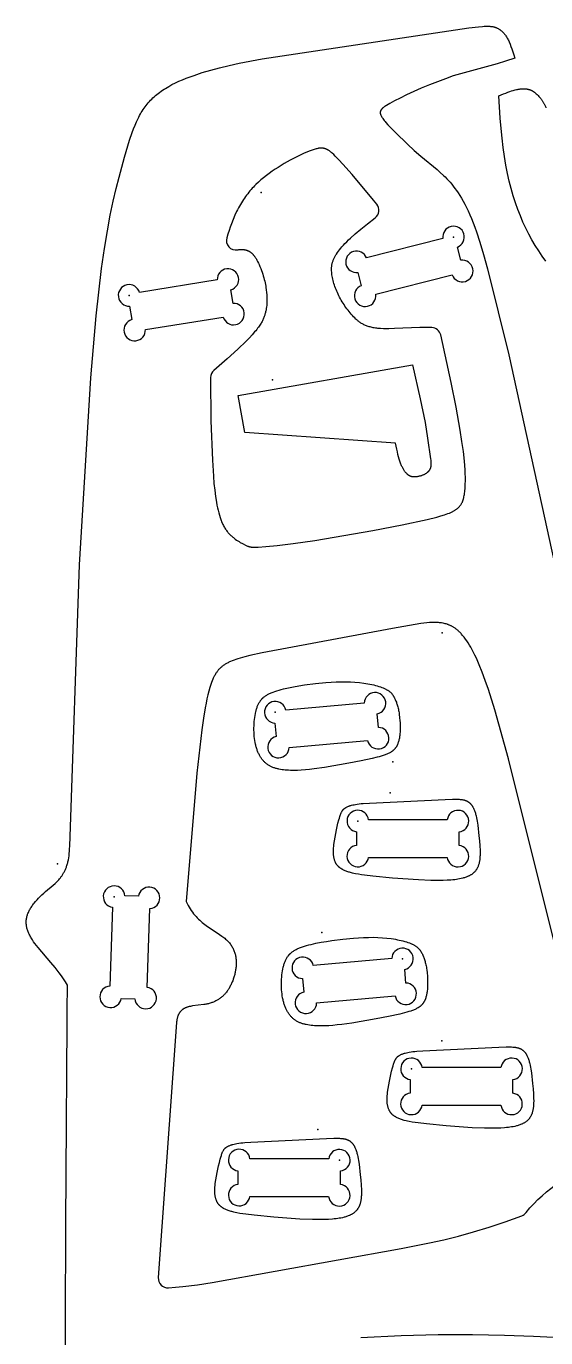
# Model space of a CAD drawing. Extents: x 1.1 to 47.1, y 0.9 to 47.1.
# Drawn here: x 1.21 to 11.59, y 20.75 to 46.93 of the extents above; entities that cross this region are included whole.
import ezdxf

# ---------------------------------------------------------------- set-up
doc = ezdxf.new("R2010")
doc.units = 0
doc.layers.add('DEFAULT', color=7, linetype='CONTINUOUS')
doc.layers.add('LAYER_05', color=7, linetype='CONTINUOUS')

msp = doc.modelspace()

# ---------------------------------------------------------------- linework, layer by layer
at = {"layer": 'DEFAULT'}
for points in [[(2.024, 11.752, -0.004411), (2.037, 27.786), (1.996, 27.852), (1.954, 27.915), (1.913, 27.975), (1.871, 28.033), (1.829, 28.088), (1.787, 28.141), (1.705, 28.24), (1.447, 28.541), (1.416, 28.58), (1.387, 28.618), (1.36, 28.656), (1.335, 28.693), (1.323, 28.712), (1.312, 28.73), (1.302, 28.748), (1.292, 28.767), (1.282, 28.785), (1.273, 28.803), (1.265, 28.821), (1.257, 28.838), (1.25, 28.856), (1.243, 28.874), (1.237, 28.892), (1.232, 28.909), (1.227, 28.927), (1.223, 28.944), (1.22, 28.962), (1.218, 28.971), (1.217, 28.979), (1.216, 28.988), (1.215, 28.997), (1.214, 29.005), (1.213, 29.014), (1.213, 29.023), (1.212, 29.031), (1.212, 29.04), (1.212, 29.049), (1.212, 29.057), (1.212, 29.066), (1.213, 29.074), (1.213, 29.083), (1.214, 29.092), (1.215, 29.1), (1.216, 29.109), (1.218, 29.118), (1.219, 29.126), (1.221, 29.135), (1.223, 29.143), (1.225, 29.152), (1.227, 29.161), (1.229, 29.169), (1.232, 29.178), (1.234, 29.187), (1.24, 29.204), (1.247, 29.221), (1.254, 29.238), (1.262, 29.256), (1.27, 29.273), (1.279, 29.29), (1.289, 29.307), (1.299, 29.324), (1.309, 29.341), (1.321, 29.359), (1.332, 29.376), (1.345, 29.393), (1.357, 29.41), (1.371, 29.426), (1.399, 29.46), (1.428, 29.494), (1.459, 29.527), (1.492, 29.56), (1.525, 29.592), (1.561, 29.625), (1.597, 29.657), (1.749, 29.783), (1.787, 29.817), (1.806, 29.834), (1.824, 29.853), (1.842, 29.871), (1.86, 29.891), (1.878, 29.911), (1.895, 29.933), (1.904, 29.944), (1.912, 29.955), (1.92, 29.967), (1.928, 29.979), (1.936, 29.991), (1.944, 30.003), (1.952, 30.016), (1.959, 30.029), (1.967, 30.042), (1.974, 30.056), (1.981, 30.07), (1.988, 30.085), (1.994, 30.099), (2.001, 30.114), (2.007, 30.13), (2.013, 30.146), (2.019, 30.162), (2.024, 30.179), (2.03, 30.196), (2.035, 30.214), (2.04, 30.232), (2.044, 30.25), (2.049, 30.269), (2.053, 30.289), (2.06, 30.329), (2.067, 30.371), (2.072, 30.416), (2.076, 30.462), (2.079, 30.511), (2.081, 30.562), (2.277, 36.178), (2.502, 39.914), (2.609, 41.15), (2.718, 42.098), (2.775, 42.494), (2.833, 42.847), (2.891, 43.162), (2.95, 43.444), (3.008, 43.695), (3.065, 43.922), (3.175, 44.317), (3.277, 44.659), (3.329, 44.813), (3.356, 44.886), (3.384, 44.956), (3.413, 45.024), (3.444, 45.089), (3.46, 45.121), (3.476, 45.152), (3.493, 45.182), (3.51, 45.212), (3.528, 45.241), (3.546, 45.27), (3.565, 45.298), (3.585, 45.325), (3.605, 45.352), (3.626, 45.379), (3.648, 45.405), (3.67, 45.43), (3.693, 45.455), (3.717, 45.479), (3.741, 45.502), (3.767, 45.525), (3.793, 45.548), (3.819, 45.57), (3.847, 45.592), (3.875, 45.613), (3.903, 45.634), (3.933, 45.654), (3.963, 45.674), (3.993, 45.693), (4.025, 45.712), (4.057, 45.731), (4.122, 45.767), (4.19, 45.801), (4.261, 45.834), (4.333, 45.866), (4.408, 45.896), (4.484, 45.925), (4.563, 45.953), (4.725, 46.007), (4.895, 46.056), (5.074, 46.104), (5.264, 46.149), (5.467, 46.193), (5.923, 46.28), (9.783, 46.863), (10.047, 46.9), (10.244, 46.923), (10.323, 46.93), (10.359, 46.932), (10.393, 46.933), (10.424, 46.934), (10.439, 46.933), (10.453, 46.933), (10.467, 46.932), (10.48, 46.931), (10.493, 46.93), (10.506, 46.928), (10.518, 46.927), (10.53, 46.925), (10.542, 46.922), (10.553, 46.92), (10.564, 46.917), (10.574, 46.914), (10.585, 46.91), (10.595, 46.906), (10.605, 46.902), (10.615, 46.898), (10.625, 46.893), (10.634, 46.888), (10.644, 46.883), (10.653, 46.877), (10.662, 46.871), (10.672, 46.865), (10.681, 46.858), (10.69, 46.851), (10.699, 46.844), (10.708, 46.836), (10.717, 46.827), (10.727, 46.818), (10.736, 46.809), (10.745, 46.799), (10.754, 46.788), (10.763, 46.777), (10.772, 46.765), (10.781, 46.752), (10.79, 46.739), (10.799, 46.725), (10.808, 46.71), (10.817, 46.694), (10.827, 46.677), (10.836, 46.659), (10.845, 46.64), (10.854, 46.621), (10.872, 46.578), (10.891, 46.531), (10.909, 46.48), (10.928, 46.423), (10.947, 46.362), (10.966, 46.294), (10.781, 46.233), (10.612, 46.182), (10.027, 46.026), (9.885, 45.986), (9.738, 45.94), (9.583, 45.886), (9.422, 45.826), (9.261, 45.761), (9.101, 45.694), (8.805, 45.561), (8.676, 45.499), (8.565, 45.443), (8.475, 45.394), (8.437, 45.373), (8.404, 45.352), (8.389, 45.343), (8.375, 45.333), (8.362, 45.324), (8.351, 45.316), (8.34, 45.307), (8.335, 45.303), (8.33, 45.299), (8.326, 45.295), (8.322, 45.291), (8.318, 45.287), (8.314, 45.283), (8.31, 45.279), (8.307, 45.275), (8.304, 45.271), (8.301, 45.267), (8.298, 45.264), (8.296, 45.26), (8.295, 45.258), (8.293, 45.256), (8.292, 45.254), (8.291, 45.253), (8.29, 45.251), (8.289, 45.249), (8.289, 45.247), (8.288, 45.245), (8.287, 45.243), (8.286, 45.242), (8.285, 45.24), (8.285, 45.238), (8.284, 45.236), (8.284, 45.234), (8.283, 45.233), (8.283, 45.231), (8.282, 45.229), (8.282, 45.227), (8.282, 45.225), (8.281, 45.223), (8.281, 45.222), (8.281, 45.22), (8.281, 45.218), (8.28, 45.216), (8.28, 45.214), (8.28, 45.213), (8.28, 45.211), (8.28, 45.209), (8.28, 45.207), (8.28, 45.205), (8.281, 45.203), (8.281, 45.202), (8.281, 45.2), (8.281, 45.198), (8.281, 45.196), (8.282, 45.194), (8.282, 45.19), (8.283, 45.187), (8.284, 45.183), (8.285, 45.179), (8.287, 45.175), (8.288, 45.171), (8.29, 45.167), (8.291, 45.163), (8.293, 45.159), (8.295, 45.155), (8.299, 45.147), (8.303, 45.138), (8.308, 45.13), (8.313, 45.121), (8.318, 45.112), (8.324, 45.103), (8.331, 45.093), (8.345, 45.074), (8.36, 45.054), (8.377, 45.033), (8.395, 45.012), (8.435, 44.967), (8.48, 44.919), (8.583, 44.814), (8.825, 44.576), (8.957, 44.454), (9.09, 44.338), (9.415, 44.072), (9.48, 44.016), (9.544, 43.955), (9.577, 43.924), (9.609, 43.89), (9.642, 43.856), (9.675, 43.819), (9.707, 43.781), (9.74, 43.74), (9.773, 43.697), (9.806, 43.652), (9.839, 43.604), (9.872, 43.553), (9.905, 43.498), (9.938, 43.441), (9.971, 43.379), (10.004, 43.314), (10.037, 43.245), (10.07, 43.171), (10.103, 43.093), (10.136, 43.01), (10.168, 42.922), (10.201, 42.829), (10.269, 42.62), (10.341, 42.377), (10.42, 42.091), (10.85, 40.375), (16.364, 15.184)], [(11.986, 27.723), (10.84, 32.307), (10.567, 33.284), (10.439, 33.691), (10.377, 33.871), (10.317, 34.035), (10.258, 34.183), (10.229, 34.251), (10.2, 34.314), (10.171, 34.374), (10.143, 34.431), (10.116, 34.483), (10.088, 34.533), (10.061, 34.579), (10.035, 34.622), (10.008, 34.662), (9.982, 34.699), (9.957, 34.733), (9.931, 34.765), (9.919, 34.779), (9.906, 34.794), (9.894, 34.807), (9.882, 34.82), (9.87, 34.833), (9.858, 34.844), (9.846, 34.856), (9.834, 34.866), (9.822, 34.877), (9.81, 34.886), (9.799, 34.896), (9.787, 34.904), (9.776, 34.913), (9.764, 34.921), (9.753, 34.928), (9.742, 34.935), (9.731, 34.942), (9.72, 34.948), (9.709, 34.954), (9.698, 34.959), (9.687, 34.965), (9.677, 34.97), (9.666, 34.974), (9.656, 34.978), (9.645, 34.982), (9.635, 34.986), (9.625, 34.99), (9.615, 34.993), (9.595, 34.999), (9.575, 35.004), (9.556, 35.009), (9.537, 35.013), (9.501, 35.02), (9.483, 35.023), (9.465, 35.025), (9.446, 35.028), (9.428, 35.029), (9.41, 35.031), (9.391, 35.032), (9.371, 35.032), (9.351, 35.032), (9.33, 35.032), (9.309, 35.031), (9.262, 35.028), (9.211, 35.023), (9.154, 35.017), (9.091, 35.008), (8.525, 34.912), (5.921, 34.422), (5.68, 34.368), (5.577, 34.343), (5.483, 34.317), (5.44, 34.304), (5.399, 34.291), (5.361, 34.277), (5.324, 34.263), (5.29, 34.249), (5.273, 34.241), (5.257, 34.234), (5.241, 34.226), (5.226, 34.218), (5.211, 34.21), (5.197, 34.202), (5.183, 34.194), (5.169, 34.185), (5.156, 34.176), (5.144, 34.167), (5.131, 34.158), (5.119, 34.149), (5.108, 34.139), (5.096, 34.129), (5.085, 34.119), (5.075, 34.108), (5.064, 34.098), (5.054, 34.087), (5.044, 34.075), (5.035, 34.064), (5.026, 34.052), (5.017, 34.04), (5.008, 34.027), (4.999, 34.014), (4.991, 34.001), (4.983, 33.987), (4.975, 33.973), (4.967, 33.959), (4.96, 33.944), (4.953, 33.929), (4.945, 33.914), (4.938, 33.898), (4.925, 33.864), (4.911, 33.83), (4.898, 33.793), (4.878, 33.729), (4.858, 33.659), (4.839, 33.584), (4.82, 33.504), (4.802, 33.417), (4.785, 33.325), (4.75, 33.12), (4.717, 32.889), (4.618, 32.018), (4.403, 29.458), (4.423, 29.418), (4.443, 29.381), (4.464, 29.344), (4.485, 29.31), (4.508, 29.277), (4.53, 29.245), (4.554, 29.215), (4.578, 29.186), (4.602, 29.159), (4.627, 29.132), (4.652, 29.107), (4.677, 29.083), (4.703, 29.06), (4.728, 29.038), (4.754, 29.017), (4.78, 28.997), (4.831, 28.958), (4.883, 28.923), (5.074, 28.798), (5.117, 28.768), (5.137, 28.754), (5.157, 28.739), (5.175, 28.724), (5.193, 28.709), (5.21, 28.693), (5.226, 28.678), (5.241, 28.662), (5.255, 28.646), (5.269, 28.63), (5.282, 28.614), (5.294, 28.598), (5.306, 28.581), (5.316, 28.565), (5.326, 28.548), (5.336, 28.531), (5.345, 28.514), (5.353, 28.497), (5.36, 28.48), (5.367, 28.463), (5.373, 28.445), (5.378, 28.428), (5.383, 28.41), (5.388, 28.392), (5.392, 28.374), (5.395, 28.356), (5.398, 28.338), (5.4, 28.32), (5.402, 28.302), (5.403, 28.283), (5.404, 28.265), (5.405, 28.246), (5.405, 28.228), (5.404, 28.209), (5.403, 28.19), (5.402, 28.172), (5.401, 28.153), (5.399, 28.134), (5.396, 28.115), (5.393, 28.096), (5.39, 28.077), (5.387, 28.059), (5.383, 28.04), (5.379, 28.021), (5.375, 28.002), (5.37, 27.984), (5.365, 27.965), (5.359, 27.947), (5.353, 27.929), (5.347, 27.91), (5.341, 27.892), (5.334, 27.875), (5.327, 27.857), (5.32, 27.84), (5.312, 27.822), (5.304, 27.805), (5.296, 27.789), (5.287, 27.772), (5.279, 27.756), (5.27, 27.74), (5.261, 27.724), (5.251, 27.709), (5.241, 27.694), (5.231, 27.679), (5.221, 27.665), (5.211, 27.651), (5.2, 27.637), (5.189, 27.624), (5.178, 27.611), (5.166, 27.599), (5.155, 27.587), (5.143, 27.575), (5.131, 27.564), (5.119, 27.553), (5.106, 27.543), (5.093, 27.533), (5.08, 27.523), (5.067, 27.514), (5.053, 27.505), (5.039, 27.496), (5.025, 27.488), (5.011, 27.48), (4.996, 27.472), (4.981, 27.465), (4.966, 27.458), (4.95, 27.451), (4.934, 27.445), (4.918, 27.439), (4.902, 27.433), (4.885, 27.428), (4.868, 27.423), (4.851, 27.418), (4.833, 27.414), (4.815, 27.41), (4.797, 27.406), (4.778, 27.402), (4.759, 27.399), (4.534, 27.373), (4.514, 27.369), (4.493, 27.365), (4.473, 27.361), (4.463, 27.359), (4.453, 27.356), (4.444, 27.353), (4.434, 27.35), (4.424, 27.347), (4.415, 27.344), (4.406, 27.341), (4.397, 27.337), (4.388, 27.333), (4.379, 27.329), (4.37, 27.324), (4.361, 27.319), (4.353, 27.314), (4.345, 27.309), (4.341, 27.306), (4.337, 27.304), (4.333, 27.301), (4.329, 27.298), (4.325, 27.295), (4.321, 27.291), (4.317, 27.288), (4.313, 27.285), (4.31, 27.282), (4.306, 27.278), (4.303, 27.275), (4.299, 27.271), (4.296, 27.267), (4.292, 27.264), (4.289, 27.26), (4.286, 27.256), (4.282, 27.252), (4.279, 27.248), (4.276, 27.243), (4.273, 27.239), (4.27, 27.234), (4.267, 27.23), (4.264, 27.225), (4.261, 27.221), (4.259, 27.216), (4.256, 27.211), (4.253, 27.206), (4.251, 27.201), (4.248, 27.195), (4.246, 27.19), (4.244, 27.185), (4.241, 27.179), (4.239, 27.173), (4.237, 27.168), (4.233, 27.156), (4.23, 27.143), (4.226, 27.131), (4.223, 27.117), (4.22, 27.104), (4.218, 27.089), (4.216, 27.075), (4.214, 27.059), (4.213, 27.043), (3.849, 21.948, 0.453979), (4.05, 21.745), (4.194, 21.756), (4.339, 21.769), (4.63, 21.805), (4.922, 21.85), (8.698, 22.532), (9.263, 22.642), (9.551, 22.706), (9.844, 22.778), (10.145, 22.86), (10.455, 22.954), (10.775, 23.062), (11.108, 23.184, 0.147602), (11.195, 23.252, -0.144918), (12.695, 24.262, 0.388986)]]:
    msp.add_lwpolyline(points, format="xyb", dxfattribs=at)
for points in [[(11.59, 42.241), (11.516, 42.344), (11.445, 42.449), (11.376, 42.558), (11.31, 42.67), (11.247, 42.785), (11.188, 42.903), (11.131, 43.023), (11.078, 43.148), (11.028, 43.276), (10.981, 43.409), (10.937, 43.547), (10.896, 43.691), (10.858, 43.84), (10.823, 43.996), (10.791, 44.16), (10.763, 44.33), (10.737, 44.509), (10.714, 44.696), (10.694, 44.893), (10.676, 45.099), (10.65, 45.542), (10.697, 45.563), (10.742, 45.583), (10.785, 45.6), (10.826, 45.616), (10.865, 45.63), (10.902, 45.642), (10.938, 45.652), (10.972, 45.661), (11.004, 45.669), (11.019, 45.672), (11.034, 45.675), (11.048, 45.677), (11.063, 45.679), (11.077, 45.681), (11.09, 45.682), (11.103, 45.684), (11.116, 45.684), (11.128, 45.685), (11.14, 45.685), (11.152, 45.685), (11.163, 45.685), (11.175, 45.684), (11.185, 45.683), (11.196, 45.682), (11.206, 45.681), (11.216, 45.679), (11.226, 45.678), (11.235, 45.676), (11.244, 45.673), (11.253, 45.671), (11.261, 45.668), (11.27, 45.665), (11.278, 45.662), (11.286, 45.659), (11.294, 45.656), (11.301, 45.652), (11.308, 45.649), (11.315, 45.645), (11.322, 45.641), (11.329, 45.637), (11.335, 45.633), (11.342, 45.629), (11.348, 45.624), (11.354, 45.62), (11.36, 45.616), (11.366, 45.611), (11.371, 45.606), (11.382, 45.597), (11.393, 45.587), (11.413, 45.568), (11.432, 45.549), (11.45, 45.529), (11.468, 45.51), (11.484, 45.49), (11.492, 45.48), (11.5, 45.47), (11.507, 45.459), (11.514, 45.449), (11.522, 45.438), (11.529, 45.427), (11.535, 45.416), (11.542, 45.405), (11.549, 45.393), (11.555, 45.381), (11.561, 45.369), (11.567, 45.356), (11.573, 45.343), (11.578, 45.33), (11.584, 45.316), (11.589, 45.302)], [(13.189, 20.677), (11.338, 20.771), (10.759, 20.794), (10.121, 20.808), (9.436, 20.806), (8.697, 20.785), (7.891, 20.745)]]:
    msp.add_lwpolyline(points, dxfattribs=at)
for points in [[(8.213, 43.379), (8.145, 43.463), (7.717, 43.976), (7.535, 44.182), (7.455, 44.267), (7.383, 44.34), (7.351, 44.371), (7.32, 44.398), (7.306, 44.411), (7.292, 44.422), (7.278, 44.433), (7.265, 44.443), (7.251, 44.452), (7.245, 44.457), (7.238, 44.461), (7.232, 44.464), (7.225, 44.468), (7.219, 44.472), (7.212, 44.475), (7.206, 44.478), (7.199, 44.481), (7.193, 44.483), (7.187, 44.486), (7.18, 44.488), (7.174, 44.49), (7.167, 44.492), (7.161, 44.494), (7.154, 44.495), (7.148, 44.496), (7.141, 44.498), (7.134, 44.499), (7.128, 44.499), (7.121, 44.5), (7.114, 44.5), (7.107, 44.5), (7.1, 44.5), (7.093, 44.5), (7.086, 44.5), (7.079, 44.499), (7.071, 44.499), (7.064, 44.498), (7.056, 44.497), (7.048, 44.496), (7.04, 44.494), (7.032, 44.493), (7.016, 44.489), (6.999, 44.485), (6.982, 44.48), (6.963, 44.474), (6.944, 44.468), (6.904, 44.454), (6.86, 44.437), (6.813, 44.417), (6.763, 44.396), (6.711, 44.372), (6.6, 44.319), (6.484, 44.258), (6.363, 44.19), (6.303, 44.153), (6.242, 44.116), (6.182, 44.077), (6.123, 44.037), (6.064, 43.995), (6.008, 43.953), (5.952, 43.91), (5.899, 43.866), (5.847, 43.82), (5.797, 43.772), (5.772, 43.748), (5.748, 43.723), (5.725, 43.698), (5.701, 43.672), (5.678, 43.645), (5.656, 43.618), (5.634, 43.59), (5.612, 43.562), (5.59, 43.533), (5.569, 43.503), (5.548, 43.472), (5.528, 43.441), (5.508, 43.409), (5.488, 43.376), (5.469, 43.342), (5.45, 43.307), (5.431, 43.271), (5.413, 43.234), (5.377, 43.158), (5.342, 43.077), (5.309, 42.991), (5.284, 42.925), (5.261, 42.856), (5.238, 42.784), (5.216, 42.71, 0.557189), (5.432, 42.47), (5.444, 42.472), (5.456, 42.474), (5.467, 42.475), (5.478, 42.476), (5.489, 42.477), (5.5, 42.477), (5.511, 42.478), (5.521, 42.477), (5.531, 42.477), (5.541, 42.476), (5.551, 42.475), (5.561, 42.474), (5.57, 42.472), (5.579, 42.471), (5.588, 42.469), (5.597, 42.466), (5.606, 42.464), (5.614, 42.461), (5.623, 42.458), (5.631, 42.455), (5.639, 42.451), (5.647, 42.448), (5.654, 42.444), (5.662, 42.44), (5.669, 42.435), (5.676, 42.431), (5.683, 42.426), (5.69, 42.421), (5.697, 42.416), (5.703, 42.411), (5.71, 42.406), (5.716, 42.4), (5.722, 42.395), (5.728, 42.389), (5.734, 42.383), (5.74, 42.377), (5.746, 42.371), (5.751, 42.364), (5.757, 42.358), (5.762, 42.351), (5.767, 42.345), (5.772, 42.338), (5.782, 42.324), (5.791, 42.31), (5.8, 42.296), (5.809, 42.281), (5.817, 42.266), (5.825, 42.251), (5.833, 42.236), (5.848, 42.205), (5.861, 42.175), (5.878, 42.135), (5.894, 42.096), (5.909, 42.058), (5.922, 42.021), (5.935, 41.984), (5.946, 41.948), (5.956, 41.912), (5.965, 41.877), (5.974, 41.842), (5.981, 41.808), (5.988, 41.774), (5.994, 41.741), (5.999, 41.708), (6.004, 41.676), (6.011, 41.611), (6.014, 41.579), (6.016, 41.548), (6.018, 41.516), (6.019, 41.484), (6.019, 41.453), (6.018, 41.422), (6.017, 41.39), (6.014, 41.359), (6.01, 41.328), (6.006, 41.296), (6.003, 41.28), (6, 41.264), (5.996, 41.248), (5.992, 41.232), (5.988, 41.216), (5.984, 41.2), (5.979, 41.184), (5.974, 41.168), (5.969, 41.152), (5.963, 41.136), (5.957, 41.119), (5.95, 41.103), (5.944, 41.087), (5.936, 41.07), (5.929, 41.054), (5.92, 41.037), (5.911, 41.02), (5.9, 41.002), (5.889, 40.983), (5.877, 40.964), (5.863, 40.944), (5.848, 40.924), (5.832, 40.902), (5.814, 40.879), (5.794, 40.855), (5.773, 40.83), (5.724, 40.775), (5.667, 40.714), (5.601, 40.647), (5.437, 40.489), (5.226, 40.296), (4.96, 40.062, 0.214776), (4.894, 39.92), (4.901, 39.054), (4.928, 38.268), (4.948, 37.95), (4.961, 37.807), (4.975, 37.673), (4.992, 37.547), (5.01, 37.43), (5.02, 37.374), (5.031, 37.32), (5.042, 37.269), (5.055, 37.219), (5.068, 37.172), (5.082, 37.126), (5.09, 37.104), (5.097, 37.083), (5.105, 37.062), (5.114, 37.041), (5.122, 37.021), (5.131, 37.001), (5.14, 36.982), (5.149, 36.964), (5.159, 36.946), (5.169, 36.928), (5.179, 36.911), (5.19, 36.895), (5.201, 36.879), (5.212, 36.863), (5.223, 36.848), (5.235, 36.834), (5.247, 36.82), (5.259, 36.806), (5.272, 36.793), (5.284, 36.78), (5.297, 36.768), (5.31, 36.756), (5.323, 36.744), (5.336, 36.733), (5.349, 36.723), (5.361, 36.712), (5.387, 36.693), (5.413, 36.675), (5.438, 36.658), (5.463, 36.643), (5.487, 36.629), (5.531, 36.605), (5.601, 36.568), (5.616, 36.562), (5.629, 36.556), (5.635, 36.553), (5.642, 36.55), (5.648, 36.548), (5.655, 36.546), (5.661, 36.544), (5.667, 36.542), (5.674, 36.541), (5.681, 36.539), (5.688, 36.538), (5.695, 36.537), (5.702, 36.536), (5.71, 36.535), (5.718, 36.535), (5.727, 36.534), (5.745, 36.534), (5.766, 36.534), (5.789, 36.534), (5.843, 36.536), (5.995, 36.546), (6.221, 36.567), (6.541, 36.606), (6.973, 36.668), (8.13, 36.864), (8.72, 36.977), (9.217, 37.084), (9.41, 37.132), (9.493, 37.156), (9.566, 37.179), (9.6, 37.19), (9.631, 37.202), (9.661, 37.214), (9.689, 37.226), (9.715, 37.238), (9.727, 37.244), (9.739, 37.25), (9.751, 37.257), (9.762, 37.263), (9.772, 37.27), (9.783, 37.276), (9.793, 37.283), (9.802, 37.289), (9.811, 37.296), (9.82, 37.303), (9.829, 37.31), (9.837, 37.318), (9.845, 37.325), (9.852, 37.332), (9.859, 37.34), (9.866, 37.348), (9.873, 37.355), (9.879, 37.363), (9.885, 37.372), (9.891, 37.38), (9.896, 37.388), (9.901, 37.397), (9.906, 37.406), (9.911, 37.415), (9.916, 37.424), (9.92, 37.433), (9.924, 37.443), (9.928, 37.452), (9.932, 37.462), (9.935, 37.473), (9.938, 37.483), (9.942, 37.493), (9.945, 37.504), (9.947, 37.515), (9.953, 37.538), (9.957, 37.562), (9.962, 37.586), (9.966, 37.612), (9.969, 37.639), (9.972, 37.667), (9.974, 37.695), (9.977, 37.725), (9.979, 37.788), (9.981, 37.855), (9.98, 37.926), (9.978, 38.001), (9.973, 38.08), (9.96, 38.251), (9.94, 38.44), (9.912, 38.645), (9.878, 38.868), (9.796, 39.328), (9.699, 39.819), (9.488, 40.771, 0.332634), (9.313, 40.917), (9.255, 40.919), (9.196, 40.921), (9.071, 40.919), (8.566, 40.896), (8.45, 40.893), (8.396, 40.893), (8.344, 40.893), (8.287, 40.896), (8.261, 40.898), (8.235, 40.9), (8.21, 40.903), (8.186, 40.906), (8.162, 40.91), (8.14, 40.914), (8.118, 40.919), (8.097, 40.923), (8.077, 40.929), (8.058, 40.934), (8.039, 40.94), (8.021, 40.946), (8.003, 40.953), (7.986, 40.96), (7.97, 40.967), (7.954, 40.975), (7.939, 40.983), (7.924, 40.991), (7.909, 40.999), (7.895, 41.008), (7.882, 41.017), (7.868, 41.027), (7.855, 41.036), (7.842, 41.046), (7.83, 41.056), (7.818, 41.067), (7.806, 41.078), (7.794, 41.088), (7.77, 41.111), (7.747, 41.134), (7.724, 41.158), (7.702, 41.183), (7.68, 41.209), (7.658, 41.235), (7.637, 41.262), (7.616, 41.289), (7.596, 41.317), (7.576, 41.346), (7.557, 41.375), (7.538, 41.404), (7.52, 41.433), (7.502, 41.463), (7.486, 41.493), (7.469, 41.524), (7.454, 41.554), (7.439, 41.584), (7.425, 41.615), (7.412, 41.645), (7.399, 41.676), (7.387, 41.706), (7.376, 41.737), (7.366, 41.767), (7.356, 41.797), (7.348, 41.826), (7.34, 41.856), (7.333, 41.885), (7.327, 41.914), (7.321, 41.942), (7.317, 41.97), (7.313, 41.997), (7.311, 42.024), (7.309, 42.05), (7.308, 42.063), (7.308, 42.076), (7.308, 42.088), (7.309, 42.101), (7.309, 42.113), (7.31, 42.126), (7.311, 42.138), (7.313, 42.151), (7.315, 42.163), (7.317, 42.176), (7.319, 42.188), (7.322, 42.201), (7.326, 42.213), (7.329, 42.226), (7.333, 42.238), (7.338, 42.251), (7.343, 42.264), (7.348, 42.276), (7.353, 42.289), (7.36, 42.303), (7.366, 42.316), (7.373, 42.329), (7.381, 42.343), (7.389, 42.356), (7.397, 42.37), (7.406, 42.384), (7.425, 42.413), (7.447, 42.443), (7.468, 42.471), (7.492, 42.5), (7.517, 42.53), (7.545, 42.562), (7.576, 42.595), (7.611, 42.63), (7.648, 42.666), (7.689, 42.705), (7.783, 42.789), (7.895, 42.884), (8.027, 42.99), (8.18, 43.109, 0.422005)], [(8.007, 42.307, 2.065038), (7.835, 42.017), (7.903, 41.753, 2.065038), (8.193, 41.581), (9.717, 41.969, 2.065038), (9.889, 42.26), (9.822, 42.524, 2.065038), (9.531, 42.696)], [(3.473, 41.618, 2.065038), (3.275, 41.344), (3.319, 41.075, 2.065038), (3.592, 40.877), (5.145, 41.128, 2.065038), (5.343, 41.401), (5.299, 41.671, 2.065038), (5.026, 41.868)], [(6.396, 33.281, 2.065038), (6.179, 33.022), (6.204, 32.75, 2.065038), (6.462, 32.534), (8.029, 32.674, 2.065038), (8.245, 32.933), (8.221, 33.205, 2.065038), (7.962, 33.421)], [(8.046, 31.09, 2.065038), (7.807, 30.852), (7.807, 30.579, 2.065038), (8.045, 30.34), (9.618, 30.339, 2.065038), (9.857, 30.577), (9.857, 30.85, 2.065038), (9.619, 31.089)], [(2.879, 27.77, 2.065038), (3.109, 27.523), (3.382, 27.514, 2.065038), (3.629, 27.744), (3.683, 29.316, 2.065038), (3.453, 29.562), (3.18, 29.572, 2.065038), (2.933, 29.342)], [(6.944, 28.179, 2.065038), (6.728, 27.92), (6.752, 27.649, 2.065038), (7.011, 27.432), (8.577, 27.572, 2.065038), (8.794, 27.831), (8.769, 28.103, 2.065038), (8.511, 28.319)], [(9.117, 26.143, 2.065038), (8.879, 25.905), (8.878, 25.632, 2.065038), (9.117, 25.393), (10.69, 25.392, 2.065038), (10.928, 25.63), (10.929, 25.903, 2.065038), (10.69, 26.142)], [(5.678, 24.32, 2.065038), (5.439, 24.081), (5.439, 23.809, 2.065038), (5.677, 23.57), (7.25, 23.569, 2.065038), (7.489, 23.807), (7.489, 24.08, 2.065038), (7.251, 24.319)]]:
    msp.add_lwpolyline(points, format="xyb", close=True, dxfattribs=at)
for points in [[(8.927, 40.176), (9.081, 39.493), (9.175, 39.023), (9.227, 38.71), (9.285, 38.295), (9.288, 38.269), (9.29, 38.244), (9.292, 38.222), (9.292, 38.212), (9.293, 38.201), (9.293, 38.192), (9.292, 38.182), (9.292, 38.173), (9.291, 38.164), (9.291, 38.156), (9.29, 38.148), (9.289, 38.143), (9.288, 38.139), (9.287, 38.136), (9.287, 38.132), (9.286, 38.128), (9.285, 38.124), (9.284, 38.12), (9.283, 38.117), (9.281, 38.113), (9.28, 38.109), (9.279, 38.106), (9.278, 38.102), (9.276, 38.099), (9.275, 38.095), (9.273, 38.092), (9.271, 38.088), (9.27, 38.085), (9.268, 38.081), (9.266, 38.078), (9.264, 38.075), (9.262, 38.071), (9.26, 38.068), (9.258, 38.065), (9.255, 38.061), (9.253, 38.058), (9.251, 38.055), (9.248, 38.052), (9.246, 38.049), (9.243, 38.046), (9.24, 38.043), (9.238, 38.04), (9.235, 38.037), (9.232, 38.034), (9.229, 38.031), (9.226, 38.028), (9.223, 38.025), (9.219, 38.022), (9.216, 38.02), (9.209, 38.014), (9.202, 38.009), (9.195, 38.004), (9.187, 37.999), (9.179, 37.994), (9.17, 37.989), (9.162, 37.984), (9.153, 37.98), (9.143, 37.976), (9.134, 37.971), (9.124, 37.967), (9.113, 37.964), (9.103, 37.96), (9.092, 37.957), (9.081, 37.953), (9.069, 37.95), (9.057, 37.947), (9.045, 37.944), (9.032, 37.942), (9.019, 37.939), (9.006, 37.937), (9, 37.936), (8.993, 37.935), (8.986, 37.935), (8.979, 37.934), (8.972, 37.934), (8.965, 37.934), (8.958, 37.934), (8.951, 37.934), (8.944, 37.934), (8.937, 37.935), (8.933, 37.935), (8.929, 37.936), (8.926, 37.936), (8.922, 37.937), (8.918, 37.938), (8.915, 37.939), (8.911, 37.939), (8.907, 37.94), (8.904, 37.941), (8.9, 37.943), (8.896, 37.944), (8.893, 37.945), (8.889, 37.946), (8.885, 37.948), (8.881, 37.949), (8.878, 37.951), (8.874, 37.953), (8.87, 37.955), (8.867, 37.956), (8.863, 37.958), (8.859, 37.961), (8.855, 37.963), (8.852, 37.965), (8.848, 37.968), (8.844, 37.97), (8.84, 37.973), (8.837, 37.976), (8.833, 37.978), (8.829, 37.981), (8.825, 37.985), (8.822, 37.988), (8.818, 37.991), (8.814, 37.995), (8.81, 37.998), (8.807, 38.002), (8.803, 38.006), (8.795, 38.014), (8.788, 38.023), (8.781, 38.032), (8.773, 38.042), (8.766, 38.052), (8.758, 38.063), (8.751, 38.075), (8.744, 38.087), (8.737, 38.1), (8.729, 38.114), (8.722, 38.128), (8.715, 38.143), (8.708, 38.158), (8.701, 38.175), (8.694, 38.192), (8.687, 38.21), (8.674, 38.248), (8.66, 38.289), (8.647, 38.334), (8.634, 38.382), (8.622, 38.433), (8.61, 38.489), (8.598, 38.548), (8.587, 38.611), (5.575, 38.825), (5.445, 39.563)], [(7.776, 33.837), (7.865, 33.829), (7.952, 33.818), (7.993, 33.812), (8.034, 33.805), (8.074, 33.798), (8.113, 33.79), (8.15, 33.782), (8.186, 33.773), (8.22, 33.763), (8.253, 33.754), (8.284, 33.744), (8.314, 33.733), (8.342, 33.722), (8.355, 33.716), (8.367, 33.711), (8.379, 33.705), (8.391, 33.699), (8.402, 33.693), (8.413, 33.687), (8.423, 33.681), (8.433, 33.675), (8.442, 33.669), (8.451, 33.663), (8.459, 33.656), (8.468, 33.65), (8.475, 33.643), (8.483, 33.637), (8.49, 33.63), (8.497, 33.623), (8.503, 33.617), (8.509, 33.61), (8.515, 33.603), (8.521, 33.596), (8.526, 33.589), (8.532, 33.581), (8.537, 33.574), (8.541, 33.567), (8.546, 33.559), (8.55, 33.552), (8.555, 33.544), (8.559, 33.537), (8.567, 33.521), (8.574, 33.506), (8.581, 33.489), (8.595, 33.456), (8.602, 33.439), (8.608, 33.421), (8.615, 33.403), (8.621, 33.384), (8.627, 33.364), (8.632, 33.343), (8.638, 33.321), (8.643, 33.298), (8.648, 33.274), (8.652, 33.249), (8.657, 33.222), (8.661, 33.194), (8.668, 33.134), (8.674, 33.067), (8.676, 33.032), (8.678, 32.995), (8.679, 32.958), (8.679, 32.921), (8.678, 32.883), (8.677, 32.846), (8.674, 32.808), (8.67, 32.771), (8.667, 32.753), (8.665, 32.735), (8.662, 32.718), (8.658, 32.7), (8.654, 32.683), (8.65, 32.666), (8.645, 32.65), (8.641, 32.634), (8.635, 32.619), (8.632, 32.611), (8.629, 32.604), (8.626, 32.596), (8.623, 32.589), (8.62, 32.582), (8.616, 32.575), (8.613, 32.568), (8.609, 32.561), (8.606, 32.555), (8.602, 32.548), (8.598, 32.542), (8.594, 32.536), (8.589, 32.53), (8.585, 32.524), (8.581, 32.518), (8.576, 32.513), (8.571, 32.507), (8.566, 32.502), (8.561, 32.496), (8.556, 32.491), (8.551, 32.486), (8.546, 32.481), (8.54, 32.476), (8.535, 32.471), (8.529, 32.466), (8.523, 32.462), (8.517, 32.457), (8.511, 32.453), (8.505, 32.448), (8.498, 32.444), (8.492, 32.44), (8.485, 32.436), (8.471, 32.428), (8.457, 32.42), (8.442, 32.413), (8.427, 32.405), (8.411, 32.398), (8.394, 32.392), (8.377, 32.385), (8.359, 32.379), (8.341, 32.372), (8.302, 32.36), (8.261, 32.348), (8.217, 32.337), (8.121, 32.314), (7.9, 32.266), (7.654, 32.217), (7.168, 32.134), (6.962, 32.105), (6.871, 32.095), (6.785, 32.087), (6.705, 32.081), (6.628, 32.077), (6.556, 32.076), (6.486, 32.077), (6.451, 32.078), (6.417, 32.08), (6.384, 32.083), (6.351, 32.086), (6.319, 32.09), (6.287, 32.095), (6.256, 32.101), (6.241, 32.105), (6.226, 32.108), (6.211, 32.112), (6.196, 32.116), (6.182, 32.12), (6.167, 32.125), (6.153, 32.13), (6.139, 32.135), (6.125, 32.141), (6.112, 32.147), (6.099, 32.153), (6.086, 32.16), (6.073, 32.166), (6.06, 32.174), (6.048, 32.181), (6.035, 32.189), (6.024, 32.198), (6.012, 32.206), (6, 32.215), (5.989, 32.225), (5.978, 32.235), (5.968, 32.245), (5.957, 32.256), (5.947, 32.267), (5.937, 32.278), (5.928, 32.29), (5.918, 32.302), (5.909, 32.315), (5.9, 32.327), (5.892, 32.341), (5.883, 32.354), (5.875, 32.368), (5.868, 32.382), (5.86, 32.397), (5.853, 32.412), (5.846, 32.427), (5.839, 32.443), (5.833, 32.458), (5.826, 32.475), (5.82, 32.491), (5.815, 32.508), (5.809, 32.525), (5.804, 32.543), (5.799, 32.561), (5.795, 32.579), (5.791, 32.597), (5.783, 32.635), (5.776, 32.674), (5.77, 32.714), (5.766, 32.755), (5.763, 32.796), (5.76, 32.838), (5.759, 32.881), (5.759, 32.924), (5.76, 32.967), (5.762, 33.009), (5.765, 33.051), (5.769, 33.093), (5.774, 33.133), (5.78, 33.173), (5.787, 33.211), (5.795, 33.249), (5.8, 33.266), (5.804, 33.284), (5.809, 33.301), (5.814, 33.318), (5.82, 33.334), (5.826, 33.35), (5.832, 33.365), (5.838, 33.379), (5.845, 33.394), (5.851, 33.408), (5.859, 33.421), (5.866, 33.434), (5.874, 33.447), (5.882, 33.459), (5.887, 33.465), (5.891, 33.471), (5.895, 33.476), (5.9, 33.482), (5.905, 33.488), (5.909, 33.493), (5.914, 33.499), (5.919, 33.504), (5.924, 33.509), (5.929, 33.515), (5.935, 33.52), (5.94, 33.525), (5.946, 33.53), (5.951, 33.535), (5.963, 33.544), (5.975, 33.553), (5.987, 33.562), (6, 33.571), (6.014, 33.58), (6.027, 33.588), (6.042, 33.596), (6.057, 33.604), (6.072, 33.612), (6.089, 33.619), (6.105, 33.626), (6.123, 33.633), (6.14, 33.64), (6.178, 33.654), (6.218, 33.667), (6.26, 33.68), (6.304, 33.692), (6.351, 33.704), (6.448, 33.726), (6.551, 33.746), (6.658, 33.764), (6.767, 33.781), (6.986, 33.809), (7.197, 33.829), (7.299, 33.836), (7.399, 33.841), (7.496, 33.844), (7.592, 33.844), (7.685, 33.842)], [(7.455, 31.086), (7.465, 31.122), (7.476, 31.158), (7.482, 31.175), (7.488, 31.193), (7.495, 31.21), (7.502, 31.228), (7.508, 31.241), (7.511, 31.247), (7.515, 31.253), (7.518, 31.26), (7.522, 31.266), (7.525, 31.272), (7.527, 31.275), (7.529, 31.278), (7.532, 31.282), (7.535, 31.286), (7.538, 31.29), (7.542, 31.294), (7.545, 31.297), (7.548, 31.301), (7.552, 31.304), (7.556, 31.307), (7.559, 31.311), (7.563, 31.314), (7.567, 31.317), (7.571, 31.319), (7.575, 31.322), (7.579, 31.325), (7.588, 31.33), (7.593, 31.333), (7.599, 31.337), (7.61, 31.343), (7.622, 31.348), (7.634, 31.354), (7.646, 31.359), (7.658, 31.363), (7.67, 31.368), (7.683, 31.372), (7.695, 31.375), (7.708, 31.379), (7.733, 31.385), (7.758, 31.391), (7.784, 31.396), (7.823, 31.403), (7.863, 31.408), (7.903, 31.412), (7.942, 31.416), (8.063, 31.424), (9.578, 31.498), (9.722, 31.502), (9.777, 31.502), (9.832, 31.501), (9.855, 31.499), (9.878, 31.498), (9.898, 31.496), (9.908, 31.494), (9.918, 31.493), (9.928, 31.491), (9.938, 31.489), (9.948, 31.487), (9.958, 31.485), (9.965, 31.483), (9.971, 31.481), (9.978, 31.478), (9.985, 31.476), (9.991, 31.473), (9.998, 31.471), (10.004, 31.468), (10.01, 31.465), (10.016, 31.462), (10.023, 31.458), (10.029, 31.455), (10.035, 31.451), (10.04, 31.447), (10.046, 31.443), (10.052, 31.439), (10.057, 31.435), (10.063, 31.43), (10.069, 31.424), (10.075, 31.419), (10.081, 31.413), (10.086, 31.407), (10.092, 31.401), (10.097, 31.395), (10.102, 31.388), (10.107, 31.382), (10.111, 31.375), (10.116, 31.369), (10.12, 31.362), (10.124, 31.355), (10.128, 31.348), (10.132, 31.341), (10.136, 31.334), (10.143, 31.319), (10.15, 31.305), (10.156, 31.29), (10.162, 31.275), (10.168, 31.258), (10.174, 31.24), (10.18, 31.222), (10.185, 31.205), (10.19, 31.187), (10.194, 31.169), (10.202, 31.132), (10.209, 31.096), (10.215, 31.059), (10.226, 30.985), (10.252, 30.77), (10.261, 30.668), (10.268, 30.567), (10.273, 30.474), (10.274, 30.427), (10.273, 30.38), (10.272, 30.359), (10.271, 30.339), (10.269, 30.318), (10.267, 30.297), (10.266, 30.284), (10.264, 30.27), (10.262, 30.256), (10.259, 30.243), (10.256, 30.23), (10.253, 30.216), (10.249, 30.203), (10.245, 30.19), (10.243, 30.181), (10.239, 30.172), (10.236, 30.164), (10.233, 30.155), (10.229, 30.146), (10.225, 30.138), (10.221, 30.13), (10.217, 30.121), (10.212, 30.113), (10.208, 30.105), (10.203, 30.097), (10.198, 30.09), (10.192, 30.082), (10.187, 30.075), (10.181, 30.067), (10.175, 30.06), (10.172, 30.056), (10.168, 30.052), (10.164, 30.048), (10.16, 30.044), (10.152, 30.036), (10.143, 30.028), (10.135, 30.021), (10.126, 30.014), (10.116, 30.007), (10.107, 30), (10.098, 29.994), (10.088, 29.988), (10.078, 29.982), (10.068, 29.977), (10.058, 29.971), (10.047, 29.966), (10.037, 29.961), (10.026, 29.957), (10.01, 29.95), (9.994, 29.944), (9.978, 29.938), (9.961, 29.933), (9.945, 29.928), (9.928, 29.924), (9.894, 29.916), (9.863, 29.909), (9.832, 29.904), (9.8, 29.899), (9.768, 29.894), (9.73, 29.89), (9.693, 29.887), (9.617, 29.882), (9.536, 29.879), (9.455, 29.878), (9.294, 29.879), (9.043, 29.889), (8.527, 29.926), (8.133, 29.964), (7.968, 29.983), (7.907, 29.992), (7.846, 30.002), (7.785, 30.013), (7.755, 30.019), (7.725, 30.026), (7.688, 30.036), (7.67, 30.041), (7.652, 30.047), (7.633, 30.053), (7.615, 30.059), (7.597, 30.066), (7.58, 30.073), (7.564, 30.08), (7.549, 30.087), (7.534, 30.095), (7.527, 30.098), (7.519, 30.103), (7.512, 30.107), (7.505, 30.111), (7.498, 30.116), (7.491, 30.12), (7.484, 30.125), (7.477, 30.13), (7.471, 30.135), (7.464, 30.14), (7.456, 30.147), (7.452, 30.151), (7.448, 30.155), (7.444, 30.159), (7.44, 30.163), (7.436, 30.167), (7.433, 30.171), (7.429, 30.175), (7.426, 30.179), (7.422, 30.183), (7.419, 30.187), (7.415, 30.192), (7.412, 30.196), (7.409, 30.2), (7.406, 30.205), (7.403, 30.21), (7.4, 30.214), (7.397, 30.219), (7.395, 30.224), (7.392, 30.228), (7.39, 30.233), (7.385, 30.243), (7.38, 30.253), (7.376, 30.263), (7.372, 30.273), (7.369, 30.284), (7.367, 30.29), (7.365, 30.297), (7.361, 30.31), (7.358, 30.324), (7.355, 30.338), (7.353, 30.351), (7.351, 30.365), (7.35, 30.379), (7.348, 30.393), (7.347, 30.409), (7.347, 30.426), (7.347, 30.458), (7.347, 30.491), (7.349, 30.524), (7.352, 30.561), (7.356, 30.598), (7.366, 30.672), (7.378, 30.746), (7.391, 30.819), (7.405, 30.886), (7.42, 30.953), (7.437, 31.02)], [(8.325, 28.735), (8.414, 28.727), (8.5, 28.717), (8.542, 28.711), (8.583, 28.704), (8.622, 28.696), (8.661, 28.689), (8.698, 28.68), (8.734, 28.671), (8.769, 28.662), (8.802, 28.652), (8.833, 28.642), (8.862, 28.631), (8.89, 28.621), (8.903, 28.615), (8.916, 28.609), (8.928, 28.604), (8.939, 28.598), (8.95, 28.592), (8.961, 28.586), (8.971, 28.58), (8.981, 28.574), (8.99, 28.567), (8.999, 28.561), (9.008, 28.555), (9.016, 28.548), (9.024, 28.542), (9.031, 28.535), (9.038, 28.529), (9.045, 28.522), (9.052, 28.515), (9.058, 28.508), (9.064, 28.501), (9.069, 28.494), (9.075, 28.487), (9.08, 28.48), (9.085, 28.473), (9.09, 28.465), (9.094, 28.458), (9.099, 28.45), (9.103, 28.443), (9.107, 28.435), (9.115, 28.42), (9.122, 28.404), (9.13, 28.388), (9.143, 28.355), (9.15, 28.338), (9.157, 28.32), (9.163, 28.301), (9.169, 28.282), (9.175, 28.262), (9.18, 28.242), (9.186, 28.22), (9.191, 28.197), (9.196, 28.173), (9.201, 28.148), (9.205, 28.121), (9.209, 28.093), (9.216, 28.032), (9.222, 27.965), (9.224, 27.93), (9.226, 27.894), (9.227, 27.857), (9.227, 27.819), (9.226, 27.782), (9.225, 27.744), (9.222, 27.707), (9.218, 27.67), (9.216, 27.652), (9.213, 27.634), (9.21, 27.616), (9.206, 27.599), (9.203, 27.582), (9.198, 27.565), (9.194, 27.549), (9.189, 27.533), (9.183, 27.517), (9.181, 27.51), (9.178, 27.502), (9.175, 27.495), (9.171, 27.487), (9.168, 27.48), (9.165, 27.473), (9.161, 27.467), (9.158, 27.46), (9.154, 27.453), (9.15, 27.447), (9.146, 27.441), (9.142, 27.435), (9.138, 27.429), (9.133, 27.423), (9.129, 27.417), (9.124, 27.411), (9.12, 27.406), (9.115, 27.4), (9.11, 27.395), (9.105, 27.39), (9.1, 27.384), (9.094, 27.379), (9.089, 27.374), (9.083, 27.37), (9.077, 27.365), (9.072, 27.36), (9.066, 27.356), (9.059, 27.351), (9.053, 27.347), (9.047, 27.343), (9.04, 27.338), (9.034, 27.334), (9.02, 27.326), (9.005, 27.319), (8.991, 27.311), (8.975, 27.304), (8.959, 27.297), (8.942, 27.29), (8.925, 27.283), (8.907, 27.277), (8.889, 27.271), (8.85, 27.259), (8.809, 27.247), (8.765, 27.235), (8.669, 27.212), (8.448, 27.164), (8.202, 27.116), (7.716, 27.032), (7.511, 27.004), (7.419, 26.993), (7.333, 26.985), (7.253, 26.979), (7.177, 26.976), (7.104, 26.975), (7.034, 26.976), (7, 26.977), (6.966, 26.979), (6.932, 26.982), (6.899, 26.985), (6.867, 26.989), (6.835, 26.994), (6.804, 27), (6.789, 27.003), (6.774, 27.007), (6.759, 27.011), (6.744, 27.015), (6.73, 27.019), (6.716, 27.024), (6.701, 27.029), (6.687, 27.034), (6.674, 27.039), (6.66, 27.045), (6.647, 27.052), (6.634, 27.058), (6.621, 27.065), (6.608, 27.072), (6.596, 27.08), (6.584, 27.088), (6.572, 27.096), (6.56, 27.105), (6.549, 27.114), (6.538, 27.123), (6.527, 27.133), (6.516, 27.144), (6.506, 27.154), (6.496, 27.165), (6.486, 27.177), (6.476, 27.188), (6.467, 27.201), (6.458, 27.213), (6.449, 27.226), (6.44, 27.239), (6.432, 27.253), (6.424, 27.267), (6.416, 27.281), (6.408, 27.295), (6.401, 27.31), (6.394, 27.325), (6.387, 27.341), (6.381, 27.357), (6.375, 27.373), (6.369, 27.39), (6.363, 27.407), (6.358, 27.424), (6.353, 27.441), (6.348, 27.459), (6.343, 27.477), (6.339, 27.496), (6.331, 27.533), (6.324, 27.572), (6.319, 27.612), (6.314, 27.653), (6.311, 27.695), (6.308, 27.737), (6.307, 27.78), (6.307, 27.822), (6.308, 27.865), (6.31, 27.908), (6.313, 27.95), (6.317, 27.991), (6.322, 28.032), (6.328, 28.071), (6.335, 28.11), (6.343, 28.147), (6.348, 28.165), (6.353, 28.183), (6.358, 28.2), (6.363, 28.216), (6.368, 28.232), (6.374, 28.248), (6.38, 28.263), (6.386, 28.278), (6.393, 28.292), (6.4, 28.306), (6.407, 28.32), (6.415, 28.333), (6.422, 28.345), (6.431, 28.357), (6.435, 28.363), (6.439, 28.369), (6.444, 28.375), (6.448, 28.381), (6.453, 28.386), (6.458, 28.392), (6.463, 28.397), (6.468, 28.403), (6.473, 28.408), (6.478, 28.413), (6.483, 28.418), (6.488, 28.423), (6.494, 28.428), (6.499, 28.433), (6.511, 28.443), (6.523, 28.452), (6.535, 28.461), (6.548, 28.47), (6.562, 28.478), (6.576, 28.487), (6.59, 28.495), (6.605, 28.502), (6.621, 28.51), (6.637, 28.518), (6.654, 28.525), (6.671, 28.532), (6.689, 28.539), (6.726, 28.553), (6.766, 28.566), (6.808, 28.578), (6.853, 28.59), (6.899, 28.602), (6.997, 28.624), (7.1, 28.644), (7.206, 28.663), (7.315, 28.679), (7.534, 28.707), (7.745, 28.728), (7.847, 28.735), (7.947, 28.74), (8.045, 28.742), (8.14, 28.743), (8.233, 28.74)], [(8.526, 26.139), (8.536, 26.175), (8.547, 26.211), (8.553, 26.229), (8.559, 26.246), (8.566, 26.263), (8.574, 26.281), (8.58, 26.294), (8.583, 26.3), (8.586, 26.307), (8.589, 26.313), (8.593, 26.319), (8.597, 26.325), (8.599, 26.328), (8.601, 26.331), (8.604, 26.335), (8.607, 26.339), (8.61, 26.343), (8.613, 26.347), (8.616, 26.35), (8.62, 26.354), (8.623, 26.357), (8.627, 26.36), (8.631, 26.364), (8.634, 26.367), (8.638, 26.37), (8.642, 26.372), (8.646, 26.375), (8.651, 26.378), (8.659, 26.383), (8.665, 26.386), (8.67, 26.39), (8.682, 26.396), (8.693, 26.401), (8.705, 26.407), (8.717, 26.412), (8.729, 26.416), (8.742, 26.421), (8.754, 26.425), (8.767, 26.428), (8.779, 26.432), (8.804, 26.438), (8.83, 26.444), (8.855, 26.449), (8.895, 26.456), (8.934, 26.461), (8.974, 26.466), (9.014, 26.469), (9.134, 26.477), (10.649, 26.551), (10.794, 26.555), (10.849, 26.555), (10.903, 26.554), (10.926, 26.552), (10.95, 26.551), (10.97, 26.549), (10.98, 26.547), (10.99, 26.546), (11, 26.544), (11.01, 26.542), (11.02, 26.54), (11.029, 26.538), (11.036, 26.536), (11.043, 26.534), (11.049, 26.531), (11.056, 26.529), (11.062, 26.526), (11.069, 26.524), (11.075, 26.521), (11.082, 26.518), (11.088, 26.515), (11.094, 26.511), (11.1, 26.508), (11.106, 26.504), (11.112, 26.5), (11.117, 26.496), (11.123, 26.492), (11.128, 26.488), (11.135, 26.483), (11.141, 26.477), (11.147, 26.472), (11.152, 26.466), (11.158, 26.46), (11.163, 26.454), (11.168, 26.448), (11.173, 26.441), (11.178, 26.435), (11.183, 26.428), (11.187, 26.422), (11.192, 26.415), (11.196, 26.408), (11.2, 26.401), (11.204, 26.394), (11.207, 26.387), (11.214, 26.373), (11.221, 26.358), (11.227, 26.343), (11.233, 26.328), (11.24, 26.311), (11.245, 26.293), (11.251, 26.275), (11.256, 26.258), (11.261, 26.24), (11.265, 26.222), (11.274, 26.185), (11.281, 26.149), (11.287, 26.112), (11.298, 26.038), (11.323, 25.823), (11.332, 25.721), (11.34, 25.62), (11.344, 25.527), (11.345, 25.48), (11.344, 25.433), (11.344, 25.412), (11.342, 25.392), (11.341, 25.371), (11.339, 25.35), (11.337, 25.337), (11.335, 25.323), (11.333, 25.309), (11.33, 25.296), (11.328, 25.283), (11.324, 25.269), (11.321, 25.256), (11.317, 25.243), (11.314, 25.234), (11.311, 25.225), (11.308, 25.217), (11.304, 25.208), (11.3, 25.199), (11.297, 25.191), (11.292, 25.183), (11.288, 25.174), (11.284, 25.166), (11.279, 25.158), (11.274, 25.15), (11.269, 25.143), (11.264, 25.135), (11.258, 25.128), (11.253, 25.121), (11.247, 25.113), (11.243, 25.109), (11.239, 25.105), (11.235, 25.101), (11.231, 25.097), (11.223, 25.089), (11.215, 25.081), (11.206, 25.074), (11.197, 25.067), (11.188, 25.06), (11.178, 25.053), (11.169, 25.047), (11.159, 25.041), (11.149, 25.035), (11.139, 25.03), (11.129, 25.024), (11.119, 25.019), (11.108, 25.014), (11.098, 25.01), (11.082, 25.003), (11.065, 24.997), (11.049, 24.991), (11.033, 24.986), (11.016, 24.981), (10.999, 24.977), (10.966, 24.969), (10.934, 24.962), (10.903, 24.957), (10.871, 24.952), (10.84, 24.948), (10.802, 24.943), (10.764, 24.94), (10.688, 24.935), (10.608, 24.932), (10.527, 24.931), (10.365, 24.932), (10.115, 24.942), (9.598, 24.979), (9.205, 25.017), (9.039, 25.036), (8.978, 25.045), (8.917, 25.055), (8.857, 25.066), (8.827, 25.072), (8.797, 25.079), (8.76, 25.089), (8.741, 25.094), (8.723, 25.1), (8.705, 25.106), (8.687, 25.112), (8.669, 25.119), (8.651, 25.126), (8.636, 25.133), (8.62, 25.14), (8.605, 25.148), (8.598, 25.152), (8.591, 25.156), (8.583, 25.16), (8.576, 25.164), (8.569, 25.169), (8.562, 25.173), (8.555, 25.178), (8.549, 25.183), (8.542, 25.188), (8.535, 25.193), (8.527, 25.2), (8.523, 25.204), (8.519, 25.208), (8.515, 25.212), (8.512, 25.216), (8.508, 25.22), (8.504, 25.224), (8.5, 25.228), (8.497, 25.232), (8.493, 25.236), (8.49, 25.24), (8.487, 25.245), (8.484, 25.249), (8.48, 25.253), (8.477, 25.258), (8.474, 25.263), (8.472, 25.267), (8.469, 25.272), (8.466, 25.277), (8.463, 25.281), (8.461, 25.286), (8.456, 25.296), (8.452, 25.306), (8.447, 25.316), (8.444, 25.326), (8.44, 25.337), (8.438, 25.343), (8.436, 25.35), (8.432, 25.363), (8.429, 25.377), (8.427, 25.391), (8.424, 25.405), (8.422, 25.418), (8.421, 25.432), (8.42, 25.446), (8.419, 25.462), (8.418, 25.479), (8.418, 25.511), (8.419, 25.544), (8.42, 25.577), (8.423, 25.614), (8.427, 25.651), (8.437, 25.725), (8.449, 25.799), (8.463, 25.872), (8.477, 25.939), (8.492, 26.006), (8.508, 26.073)], [(5.086, 24.316), (5.097, 24.352), (5.108, 24.387), (5.113, 24.405), (5.12, 24.423), (5.127, 24.44), (5.134, 24.457), (5.14, 24.47), (5.143, 24.477), (5.146, 24.483), (5.15, 24.489), (5.153, 24.496), (5.157, 24.502), (5.159, 24.505), (5.161, 24.508), (5.164, 24.512), (5.167, 24.516), (5.17, 24.519), (5.173, 24.523), (5.177, 24.527), (5.18, 24.53), (5.184, 24.534), (5.187, 24.537), (5.191, 24.54), (5.195, 24.543), (5.199, 24.546), (5.203, 24.549), (5.207, 24.552), (5.211, 24.555), (5.219, 24.56), (5.225, 24.563), (5.23, 24.566), (5.242, 24.572), (5.254, 24.578), (5.266, 24.583), (5.278, 24.588), (5.29, 24.593), (5.302, 24.597), (5.314, 24.601), (5.327, 24.605), (5.339, 24.609), (5.365, 24.615), (5.39, 24.621), (5.416, 24.626), (5.455, 24.632), (5.495, 24.638), (5.534, 24.642), (5.574, 24.646), (5.694, 24.654), (7.21, 24.728), (7.354, 24.732), (7.409, 24.732), (7.464, 24.73), (7.487, 24.729), (7.51, 24.727), (7.53, 24.725), (7.54, 24.724), (7.55, 24.722), (7.56, 24.721), (7.57, 24.719), (7.58, 24.717), (7.59, 24.714), (7.596, 24.712), (7.603, 24.71), (7.61, 24.708), (7.616, 24.706), (7.623, 24.703), (7.629, 24.7), (7.636, 24.698), (7.642, 24.695), (7.648, 24.691), (7.654, 24.688), (7.66, 24.685), (7.666, 24.681), (7.672, 24.677), (7.678, 24.673), (7.683, 24.669), (7.689, 24.665), (7.695, 24.659), (7.701, 24.654), (7.707, 24.648), (7.713, 24.643), (7.718, 24.637), (7.723, 24.63), (7.729, 24.624), (7.734, 24.618), (7.738, 24.611), (7.743, 24.605), (7.748, 24.598), (7.752, 24.591), (7.756, 24.585), (7.76, 24.578), (7.764, 24.571), (7.768, 24.564), (7.775, 24.549), (7.781, 24.535), (7.788, 24.52), (7.794, 24.505), (7.8, 24.487), (7.806, 24.47), (7.811, 24.452), (7.816, 24.434), (7.821, 24.416), (7.826, 24.398), (7.834, 24.362), (7.841, 24.325), (7.847, 24.289), (7.858, 24.215), (7.883, 24), (7.893, 23.898), (7.9, 23.796), (7.905, 23.703), (7.905, 23.657), (7.905, 23.61), (7.904, 23.589), (7.903, 23.568), (7.901, 23.548), (7.899, 23.527), (7.897, 23.513), (7.895, 23.5), (7.893, 23.486), (7.891, 23.473), (7.888, 23.459), (7.885, 23.446), (7.881, 23.433), (7.877, 23.42), (7.874, 23.411), (7.871, 23.402), (7.868, 23.393), (7.864, 23.385), (7.861, 23.376), (7.857, 23.368), (7.853, 23.359), (7.849, 23.351), (7.844, 23.343), (7.839, 23.335), (7.834, 23.327), (7.829, 23.319), (7.824, 23.312), (7.819, 23.304), (7.813, 23.297), (7.807, 23.29), (7.803, 23.286), (7.799, 23.282), (7.796, 23.278), (7.792, 23.273), (7.783, 23.266), (7.775, 23.258), (7.766, 23.251), (7.757, 23.244), (7.748, 23.237), (7.739, 23.23), (7.729, 23.224), (7.719, 23.218), (7.71, 23.212), (7.699, 23.206), (7.689, 23.201), (7.679, 23.196), (7.669, 23.191), (7.658, 23.186), (7.642, 23.18), (7.626, 23.174), (7.609, 23.168), (7.593, 23.163), (7.576, 23.158), (7.56, 23.154), (7.526, 23.145), (7.495, 23.139), (7.463, 23.133), (7.432, 23.128), (7.4, 23.124), (7.362, 23.12), (7.324, 23.117), (7.248, 23.112), (7.168, 23.109), (7.087, 23.107), (6.926, 23.109), (6.675, 23.119), (6.159, 23.155), (5.765, 23.193), (5.6, 23.213), (5.539, 23.222), (5.478, 23.231), (5.417, 23.242), (5.387, 23.249), (5.357, 23.256), (5.32, 23.266), (5.302, 23.271), (5.283, 23.277), (5.265, 23.283), (5.247, 23.289), (5.229, 23.296), (5.211, 23.303), (5.196, 23.31), (5.181, 23.317), (5.166, 23.324), (5.158, 23.328), (5.151, 23.332), (5.144, 23.336), (5.136, 23.341), (5.129, 23.345), (5.122, 23.35), (5.116, 23.355), (5.109, 23.36), (5.102, 23.365), (5.096, 23.37), (5.088, 23.377), (5.084, 23.381), (5.08, 23.385), (5.076, 23.388), (5.072, 23.392), (5.068, 23.396), (5.064, 23.4), (5.061, 23.404), (5.057, 23.408), (5.054, 23.413), (5.05, 23.417), (5.047, 23.421), (5.044, 23.426), (5.041, 23.43), (5.038, 23.435), (5.035, 23.439), (5.032, 23.444), (5.029, 23.449), (5.026, 23.453), (5.024, 23.458), (5.021, 23.463), (5.016, 23.473), (5.012, 23.483), (5.008, 23.493), (5.004, 23.503), (5, 23.513), (4.998, 23.52), (4.996, 23.527), (4.993, 23.54), (4.99, 23.554), (4.987, 23.567), (4.985, 23.581), (4.983, 23.595), (4.981, 23.609), (4.98, 23.623), (4.979, 23.639), (4.979, 23.655), (4.978, 23.688), (4.979, 23.721), (4.981, 23.753), (4.983, 23.791), (4.987, 23.828), (4.997, 23.902), (5.009, 23.975), (5.023, 24.049), (5.037, 24.116), (5.052, 24.183), (5.069, 24.249)]]:
    msp.add_lwpolyline(points, close=True, dxfattribs=at)
at = {"layer": 'LAYER_05'}
for p in [(5.906, 43.613), (9.745, 42.725), (3.266, 41.559), (6.13, 39.874), (9.514, 34.824), (6.185, 33.237), (8.531, 32.246), (8.482, 31.629), (7.832, 31.065), (1.836, 30.21), (2.966, 29.554), (7.114, 28.837), (8.726, 28.314), (9.509, 26.679), (8.904, 26.118), (7.035, 24.907), (7.464, 24.294)]:
    msp.add_point(p, dxfattribs=at)

doc.saveas('drawing.dxf')
